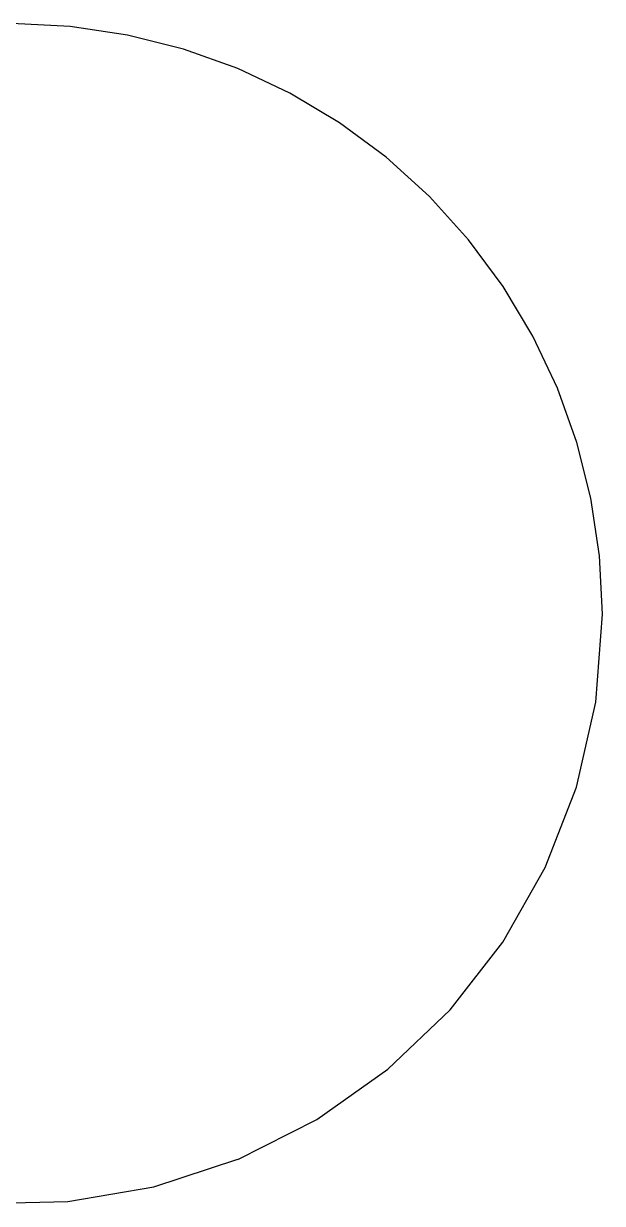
# Model space of a CAD drawing. Extents: x -1 to 307, y 59 to 2706.
# Drawn here: x 154.02 to 172.84, y 2625.41 to 2663.78 of the extents above; entities that cross this region are included whole.
import ezdxf

# ---------------------------------------------------------------- set-up
doc = ezdxf.new("R2010")
doc.units = 0

msp = doc.modelspace()

# ---------------------------------------------------------------- linework, layer by layer
at = {"layer": 'Layer_1'}
for p, q in [((155.537268, 2663.689578), (153.6396, 2663.78353)), ((155.537268, 2663.689578), (153.6396, 2663.78353)), ((155.537268, 2663.689578), (153.6396, 2663.78353)), ((155.537268, 2663.689578), (153.6396, 2663.78353)), ((155.537268, 2663.689578), (153.6396, 2663.78353)), ((155.537268, 2663.689578), (153.6396, 2663.78353)), ((155.537268, 2663.689578), (153.6396, 2663.78353)), ((155.537268, 2663.689578), (153.6396, 2663.78353)), ((155.537268, 2663.689578), (153.6396, 2663.78353)), ((155.537268, 2663.689578), (153.6396, 2663.78353)), ((155.537268, 2663.689578), (153.6396, 2663.78353)), ((155.537268, 2663.689578), (153.6396, 2663.78353)), ((155.537268, 2663.689578), (153.6396, 2663.78353)), ((155.537268, 2663.689578), (153.6396, 2663.78353)), ((155.537268, 2663.689578), (153.6396, 2663.78353)), ((155.537268, 2663.689578), (153.6396, 2663.78353)), ((155.537268, 2663.689578), (153.6396, 2663.78353)), ((155.537268, 2663.689578), (153.6396, 2663.78353)), ((155.537268, 2663.689578), (153.6396, 2663.78353)), ((155.537268, 2663.689578), (153.6396, 2663.78353)), ((155.537268, 2663.689578), (153.6396, 2663.78353)), ((155.537268, 2663.689578), (153.6396, 2663.78353)), ((155.537268, 2663.689578), (153.6396, 2663.78353)), ((155.537268, 2663.689578), (153.6396, 2663.78353)), ((157.402798, 2663.411198), (155.537268, 2663.689578)), ((157.402798, 2663.411198), (155.537268, 2663.689578)), ((157.402798, 2663.411198), (155.537268, 2663.689578)), ((157.402798, 2663.411198), (155.537268, 2663.689578)), ((157.402798, 2663.411198), (155.537268, 2663.689578)), ((157.402798, 2663.411198), (155.537268, 2663.689578)), ((157.402798, 2663.411198), (155.537268, 2663.689578)), ((157.402798, 2663.411198), (155.537268, 2663.689578)), ((157.402798, 2663.411198), (155.537268, 2663.689578)), ((157.402798, 2663.411198), (155.537268, 2663.689578)), ((157.402798, 2663.411198), (155.537268, 2663.689578)), ((157.402798, 2663.411198), (155.537268, 2663.689578)), ((157.402798, 2663.411198), (155.537268, 2663.689578)), ((157.402798, 2663.411198), (155.537268, 2663.689578)), ((157.402798, 2663.411198), (155.537268, 2663.689578)), ((157.402798, 2663.411198), (155.537268, 2663.689578)), ((157.402798, 2663.411198), (155.537268, 2663.689578)), ((157.402798, 2663.411198), (155.537268, 2663.689578)), ((157.402798, 2663.411198), (155.537268, 2663.689578)), ((157.402798, 2663.411198), (155.537268, 2663.689578)), ((157.402798, 2663.411198), (155.537268, 2663.689578)), ((157.402798, 2663.411198), (155.537268, 2663.689578)), ((157.402798, 2663.411198), (155.537268, 2663.689578)), ((157.402798, 2663.411198), (155.537268, 2663.689578)), ((159.223598, 2662.953605), (157.402798, 2663.411198)), ((159.223598, 2662.953605), (157.402798, 2663.411198)), ((159.223598, 2662.953605), (157.402798, 2663.411198)), ((159.223598, 2662.953605), (157.402798, 2663.411198)), ((159.223598, 2662.953605), (157.402798, 2663.411198)), ((159.223598, 2662.953605), (157.402798, 2663.411198)), ((159.223598, 2662.953605), (157.402798, 2663.411198)), ((159.223598, 2662.953605), (157.402798, 2663.411198)), ((159.223598, 2662.953605), (157.402798, 2663.411198)), ((159.223598, 2662.953605), (157.402798, 2663.411198)), ((159.223598, 2662.953605), (157.402798, 2663.411198)), ((159.223598, 2662.953605), (157.402798, 2663.411198)), ((159.223598, 2662.953605), (157.402798, 2663.411198)), ((159.223598, 2662.953605), (157.402798, 2663.411198)), ((159.223598, 2662.953605), (157.402798, 2663.411198)), ((159.223598, 2662.953605), (157.402798, 2663.411198)), ((159.223598, 2662.953605), (157.402798, 2663.411198)), ((159.223598, 2662.953605), (157.402798, 2663.411198)), ((159.223598, 2662.953605), (157.402798, 2663.411198)), ((159.223598, 2662.953605), (157.402798, 2663.411198)), ((159.223598, 2662.953605), (157.402798, 2663.411198)), ((159.223598, 2662.953605), (157.402798, 2663.411198)), ((159.223598, 2662.953605), (157.402798, 2663.411198)), ((159.223598, 2662.953605), (157.402798, 2663.411198)), ((160.987079, 2662.322016), (159.223598, 2662.953605)), ((160.987079, 2662.322016), (159.223598, 2662.953605)), ((160.987079, 2662.322016), (159.223598, 2662.953605)), ((160.987079, 2662.322016), (159.223598, 2662.953605)), ((160.987079, 2662.322016), (159.223598, 2662.953605)), ((160.987079, 2662.322016), (159.223598, 2662.953605)), ((160.987079, 2662.322016), (159.223598, 2662.953605)), ((160.987079, 2662.322016), (159.223598, 2662.953605)), ((160.987079, 2662.322016), (159.223598, 2662.953605)), ((160.987079, 2662.322016), (159.223598, 2662.953605)), ((160.987079, 2662.322016), (159.223598, 2662.953605)), ((160.987079, 2662.322016), (159.223598, 2662.953605)), ((160.987079, 2662.322016), (159.223598, 2662.953605)), ((160.987079, 2662.322016), (159.223598, 2662.953605)), ((160.987079, 2662.322016), (159.223598, 2662.953605)), ((160.987079, 2662.322016), (159.223598, 2662.953605)), ((160.987079, 2662.322016), (159.223598, 2662.953605)), ((160.987079, 2662.322016), (159.223598, 2662.953605)), ((160.987079, 2662.322016), (159.223598, 2662.953605)), ((160.987079, 2662.322016), (159.223598, 2662.953605)), ((160.987079, 2662.322016), (159.223598, 2662.953605)), ((160.987079, 2662.322016), (159.223598, 2662.953605)), ((160.987079, 2662.322016), (159.223598, 2662.953605)), ((160.987079, 2662.322016), (159.223598, 2662.953605)), ((162.68065, 2661.521646), (160.987079, 2662.322016)), ((162.68065, 2661.521646), (160.987079, 2662.322016)), ((162.68065, 2661.521646), (160.987079, 2662.322016)), ((162.68065, 2661.521646), (160.987079, 2662.322016)), ((162.68065, 2661.521646), (160.987079, 2662.322016)), ((162.68065, 2661.521646), (160.987079, 2662.322016)), ((162.68065, 2661.521646), (160.987079, 2662.322016)), ((162.68065, 2661.521646), (160.987079, 2662.322016)), ((162.68065, 2661.521646), (160.987079, 2662.322016)), ((162.68065, 2661.521646), (160.987079, 2662.322016)), ((162.68065, 2661.521646), (160.987079, 2662.322016)), ((162.68065, 2661.521646), (160.987079, 2662.322016)), ((162.68065, 2661.521646), (160.987079, 2662.322016)), ((162.68065, 2661.521646), (160.987079, 2662.322016)), ((162.68065, 2661.521646), (160.987079, 2662.322016)), ((162.68065, 2661.521646), (160.987079, 2662.322016)), ((162.68065, 2661.521646), (160.987079, 2662.322016)), ((162.68065, 2661.521646), (160.987079, 2662.322016)), ((162.68065, 2661.521646), (160.987079, 2662.322016)), ((162.68065, 2661.521646), (160.987079, 2662.322016)), ((162.68065, 2661.521646), (160.987079, 2662.322016)), ((162.68065, 2661.521646), (160.987079, 2662.322016)), ((162.68065, 2661.521646), (160.987079, 2662.322016)), ((162.68065, 2661.521646), (160.987079, 2662.322016)), ((164.29172, 2660.557709), (162.68065, 2661.521646)), ((164.29172, 2660.557709), (162.68065, 2661.521646)), ((164.29172, 2660.557709), (162.68065, 2661.521646)), ((164.29172, 2660.557709), (162.68065, 2661.521646)), ((164.29172, 2660.557709), (162.68065, 2661.521646)), ((164.29172, 2660.557709), (162.68065, 2661.521646)), ((164.29172, 2660.557709), (162.68065, 2661.521646)), ((164.29172, 2660.557709), (162.68065, 2661.521646)), ((164.29172, 2660.557709), (162.68065, 2661.521646)), ((164.29172, 2660.557709), (162.68065, 2661.521646)), ((164.29172, 2660.557709), (162.68065, 2661.521646)), ((164.29172, 2660.557709), (162.68065, 2661.521646)), ((164.29172, 2660.557709), (162.68065, 2661.521646)), ((164.29172, 2660.557709), (162.68065, 2661.521646)), ((164.29172, 2660.557709), (162.68065, 2661.521646)), ((164.29172, 2660.557709), (162.68065, 2661.521646)), ((164.29172, 2660.557709), (162.68065, 2661.521646)), ((164.29172, 2660.557709), (162.68065, 2661.521646)), ((164.29172, 2660.557709), (162.68065, 2661.521646)), ((164.29172, 2660.557709), (162.68065, 2661.521646)), ((164.29172, 2660.557709), (162.68065, 2661.521646)), ((164.29172, 2660.557709), (162.68065, 2661.521646)), ((164.29172, 2660.557709), (162.68065, 2661.521646)), ((164.29172, 2660.557709), (162.68065, 2661.521646)), ((165.8077, 2659.435422), (164.29172, 2660.557709)), ((165.8077, 2659.435422), (164.29172, 2660.557709)), ((165.8077, 2659.435422), (164.29172, 2660.557709)), ((165.8077, 2659.435422), (164.29172, 2660.557709)), ((165.8077, 2659.435422), (164.29172, 2660.557709)), ((165.8077, 2659.435422), (164.29172, 2660.557709)), ((165.8077, 2659.435422), (164.29172, 2660.557709)), ((165.8077, 2659.435422), (164.29172, 2660.557709)), ((165.8077, 2659.435422), (164.29172, 2660.557709)), ((165.8077, 2659.435422), (164.29172, 2660.557709)), ((165.8077, 2659.435422), (164.29172, 2660.557709)), ((165.8077, 2659.435422), (164.29172, 2660.557709)), ((165.8077, 2659.435422), (164.29172, 2660.557709)), ((165.8077, 2659.435422), (164.29172, 2660.557709)), ((165.8077, 2659.435422), (164.29172, 2660.557709)), ((165.8077, 2659.435422), (164.29172, 2660.557709)), ((165.8077, 2659.435422), (164.29172, 2660.557709)), ((165.8077, 2659.435422), (164.29172, 2660.557709)), ((165.8077, 2659.435422), (164.29172, 2660.557709)), ((165.8077, 2659.435422), (164.29172, 2660.557709)), ((165.8077, 2659.435422), (164.29172, 2660.557709)), ((165.8077, 2659.435422), (164.29172, 2660.557709)), ((165.8077, 2659.435422), (164.29172, 2660.557709)), ((165.8077, 2659.435422), (164.29172, 2660.557709)), ((167.216, 2658.16), (165.8077, 2659.435422)), ((167.216, 2658.16), (165.8077, 2659.435422)), ((167.216, 2658.16), (165.8077, 2659.435422)), ((167.216, 2658.16), (165.8077, 2659.435422)), ((167.216, 2658.16), (165.8077, 2659.435422)), ((167.216, 2658.16), (165.8077, 2659.435422)), ((167.216, 2658.16), (165.8077, 2659.435422)), ((167.216, 2658.16), (165.8077, 2659.435422)), ((167.216, 2658.16), (165.8077, 2659.435422)), ((167.216, 2658.16), (165.8077, 2659.435422)), ((167.216, 2658.16), (165.8077, 2659.435422)), ((167.216, 2658.16), (165.8077, 2659.435422)), ((167.216, 2658.16), (165.8077, 2659.435422)), ((167.216, 2658.16), (165.8077, 2659.435422)), ((167.216, 2658.16), (165.8077, 2659.435422)), ((167.216, 2658.16), (165.8077, 2659.435422)), ((167.216, 2658.16), (165.8077, 2659.435422)), ((167.216, 2658.16), (165.8077, 2659.435422)), ((167.216, 2658.16), (165.8077, 2659.435422)), ((167.216, 2658.16), (165.8077, 2659.435422)), ((167.216, 2658.16), (165.8077, 2659.435422)), ((167.216, 2658.16), (165.8077, 2659.435422)), ((167.216, 2658.16), (165.8077, 2659.435422)), ((167.216, 2658.16), (165.8077, 2659.435422)), ((168.491888, 2656.748187), (167.21646, 2658.1565)), ((168.491888, 2656.748187), (167.21646, 2658.1565)), ((168.491888, 2656.748187), (167.21646, 2658.1565)), ((168.491888, 2656.748187), (167.21646, 2658.1565)), ((168.491888, 2656.748187), (167.21646, 2658.1565)), ((168.491888, 2656.748187), (167.21646, 2658.1565)), ((168.491888, 2656.748187), (167.21646, 2658.1565)), ((168.491888, 2656.748187), (167.21646, 2658.1565)), ((168.491888, 2656.748187), (167.21646, 2658.1565)), ((168.491888, 2656.748187), (167.21646, 2658.1565)), ((168.491888, 2656.748187), (167.21646, 2658.1565)), ((168.491888, 2656.748187), (167.21646, 2658.1565)), ((168.491888, 2656.748187), (167.21646, 2658.1565)), ((168.491888, 2656.748187), (167.21646, 2658.1565)), ((168.491888, 2656.748187), (167.21646, 2658.1565)), ((168.491888, 2656.748187), (167.21646, 2658.1565)), ((168.491888, 2656.748187), (167.21646, 2658.1565)), ((168.491888, 2656.748187), (167.21646, 2658.1565)), ((168.491888, 2656.748187), (167.21646, 2658.1565)), ((168.491888, 2656.748187), (167.21646, 2658.1565)), ((168.491888, 2656.748187), (167.21646, 2658.1565)), ((168.491888, 2656.748187), (167.21646, 2658.1565)), ((168.491888, 2656.748187), (167.21646, 2658.1565)), ((168.491888, 2656.748187), (167.21646, 2658.1565)), ((169.614179, 2655.232195), (168.491888, 2656.748187)), ((169.614179, 2655.232195), (168.491888, 2656.748187)), ((169.614179, 2655.232195), (168.491888, 2656.748187)), ((169.614179, 2655.232195), (168.491888, 2656.748187)), ((169.614179, 2655.232195), (168.491888, 2656.748187)), ((169.614179, 2655.232195), (168.491888, 2656.748187)), ((169.614179, 2655.232195), (168.491888, 2656.748187)), ((169.614179, 2655.232195), (168.491888, 2656.748187)), ((169.614179, 2655.232195), (168.491888, 2656.748187)), ((169.614179, 2655.232195), (168.491888, 2656.748187)), ((169.614179, 2655.232195), (168.491888, 2656.748187)), ((169.614179, 2655.232195), (168.491888, 2656.748187)), ((169.614179, 2655.232195), (168.491888, 2656.748187)), ((169.614179, 2655.232195), (168.491888, 2656.748187)), ((169.614179, 2655.232195), (168.491888, 2656.748187)), ((169.614179, 2655.232195), (168.491888, 2656.748187)), ((169.614179, 2655.232195), (168.491888, 2656.748187)), ((169.614179, 2655.232195), (168.491888, 2656.748187)), ((169.614179, 2655.232195), (168.491888, 2656.748187)), ((169.614179, 2655.232195), (168.491888, 2656.748187)), ((169.614179, 2655.232195), (168.491888, 2656.748187)), ((169.614179, 2655.232195), (168.491888, 2656.748187)), ((169.614179, 2655.232195), (168.491888, 2656.748187)), ((169.614179, 2655.232195), (168.491888, 2656.748187)), ((170.578118, 2653.621113), (169.614179, 2655.232195)), ((170.578118, 2653.621113), (169.614179, 2655.232195)), ((170.578118, 2653.621113), (169.614179, 2655.232195)), ((170.578118, 2653.621113), (169.614179, 2655.232195)), ((170.578118, 2653.621113), (169.614179, 2655.232195)), ((170.578118, 2653.621113), (169.614179, 2655.232195)), ((170.578118, 2653.621113), (169.614179, 2655.232195)), ((170.578118, 2653.621113), (169.614179, 2655.232195)), ((170.578118, 2653.621113), (169.614179, 2655.232195)), ((170.578118, 2653.621113), (169.614179, 2655.232195)), ((170.578118, 2653.621113), (169.614179, 2655.232195)), ((170.578118, 2653.621113), (169.614179, 2655.232195)), ((170.578118, 2653.621113), (169.614179, 2655.232195)), ((170.578118, 2653.621113), (169.614179, 2655.232195)), ((170.578118, 2653.621113), (169.614179, 2655.232195)), ((170.578118, 2653.621113), (169.614179, 2655.232195)), ((170.578118, 2653.621113), (169.614179, 2655.232195)), ((170.578118, 2653.621113), (169.614179, 2655.232195)), ((170.578118, 2653.621113), (169.614179, 2655.232195)), ((170.578118, 2653.621113), (169.614179, 2655.232195)), ((170.578118, 2653.621113), (169.614179, 2655.232195)), ((170.578118, 2653.621113), (169.614179, 2655.232195)), ((170.578118, 2653.621113), (169.614179, 2655.232195)), ((170.578118, 2653.621113), (169.614179, 2655.232195)), ((171.378489, 2651.927532), (170.578118, 2653.621113)), ((171.378489, 2651.927532), (170.578118, 2653.621113)), ((171.378489, 2651.927532), (170.578118, 2653.621113)), ((171.378489, 2651.927532), (170.578118, 2653.621113)), ((171.378489, 2651.927532), (170.578118, 2653.621113)), ((171.378489, 2651.927532), (170.578118, 2653.621113)), ((171.378489, 2651.927532), (170.578118, 2653.621113)), ((171.378489, 2651.927532), (170.578118, 2653.621113)), ((171.378489, 2651.927532), (170.578118, 2653.621113)), ((171.378489, 2651.927532), (170.578118, 2653.621113)), ((171.378489, 2651.927532), (170.578118, 2653.621113)), ((171.378489, 2651.927532), (170.578118, 2653.621113)), ((171.378489, 2651.927532), (170.578118, 2653.621113)), ((171.378489, 2651.927532), (170.578118, 2653.621113)), ((171.378489, 2651.927532), (170.578118, 2653.621113)), ((171.378489, 2651.927532), (170.578118, 2653.621113)), ((171.378489, 2651.927532), (170.578118, 2653.621113)), ((171.378489, 2651.927532), (170.578118, 2653.621113)), ((171.378489, 2651.927532), (170.578118, 2653.621113)), ((171.378489, 2651.927532), (170.578118, 2653.621113)), ((171.378489, 2651.927532), (170.578118, 2653.621113)), ((171.378489, 2651.927532), (170.578118, 2653.621113)), ((171.378489, 2651.927532), (170.578118, 2653.621113)), ((171.378489, 2651.927532), (170.578118, 2653.621113)), ((172.010077, 2650.164041), (171.378489, 2651.927532)), ((172.010077, 2650.164041), (171.378489, 2651.927532)), ((172.010077, 2650.164041), (171.378489, 2651.927532)), ((172.010077, 2650.164041), (171.378489, 2651.927532)), ((172.010077, 2650.164041), (171.378489, 2651.927532)), ((172.010077, 2650.164041), (171.378489, 2651.927532)), ((172.010077, 2650.164041), (171.378489, 2651.927532)), ((172.010077, 2650.164041), (171.378489, 2651.927532)), ((172.010077, 2650.164041), (171.378489, 2651.927532)), ((172.010077, 2650.164041), (171.378489, 2651.927532)), ((172.010077, 2650.164041), (171.378489, 2651.927532)), ((172.010077, 2650.164041), (171.378489, 2651.927532)), ((172.010077, 2650.164041), (171.378489, 2651.927532)), ((172.010077, 2650.164041), (171.378489, 2651.927532)), ((172.010077, 2650.164041), (171.378489, 2651.927532)), ((172.010077, 2650.164041), (171.378489, 2651.927532)), ((172.010077, 2650.164041), (171.378489, 2651.927532)), ((172.010077, 2650.164041), (171.378489, 2651.927532)), ((172.010077, 2650.164041), (171.378489, 2651.927532)), ((172.010077, 2650.164041), (171.378489, 2651.927532)), ((172.010077, 2650.164041), (171.378489, 2651.927532)), ((172.010077, 2650.164041), (171.378489, 2651.927532)), ((172.010077, 2650.164041), (171.378489, 2651.927532)), ((172.010077, 2650.164041), (171.378489, 2651.927532)), ((172.467669, 2648.343229), (172.010077, 2650.164041)), ((172.467669, 2648.343229), (172.010077, 2650.164041)), ((172.467669, 2648.343229), (172.010077, 2650.164041)), ((172.467669, 2648.343229), (172.010077, 2650.164041)), ((172.467669, 2648.343229), (172.010077, 2650.164041)), ((172.467669, 2648.343229), (172.010077, 2650.164041)), ((172.467669, 2648.343229), (172.010077, 2650.164041)), ((172.467669, 2648.343229), (172.010077, 2650.164041)), ((172.467669, 2648.343229), (172.010077, 2650.164041)), ((172.467669, 2648.343229), (172.010077, 2650.164041)), ((172.467669, 2648.343229), (172.010077, 2650.164041)), ((172.467669, 2648.343229), (172.010077, 2650.164041)), ((172.467669, 2648.343229), (172.010077, 2650.164041)), ((172.467669, 2648.343229), (172.010077, 2650.164041)), ((172.467669, 2648.343229), (172.010077, 2650.164041)), ((172.467669, 2648.343229), (172.010077, 2650.164041)), ((172.467669, 2648.343229), (172.010077, 2650.164041)), ((172.467669, 2648.343229), (172.010077, 2650.164041)), ((172.467669, 2648.343229), (172.010077, 2650.164041)), ((172.467669, 2648.343229), (172.010077, 2650.164041)), ((172.467669, 2648.343229), (172.010077, 2650.164041)), ((172.467669, 2648.343229), (172.010077, 2650.164041)), ((172.467669, 2648.343229), (172.010077, 2650.164041)), ((172.467669, 2648.343229), (172.010077, 2650.164041)), ((172.746048, 2646.477686), (172.467669, 2648.343229)), ((172.746048, 2646.477686), (172.467669, 2648.343229)), ((172.746048, 2646.477686), (172.467669, 2648.343229)), ((172.746048, 2646.477686), (172.467669, 2648.343229)), ((172.746048, 2646.477686), (172.467669, 2648.343229)), ((172.746048, 2646.477686), (172.467669, 2648.343229)), ((172.746048, 2646.477686), (172.467669, 2648.343229)), ((172.746048, 2646.477686), (172.467669, 2648.343229)), ((172.746048, 2646.477686), (172.467669, 2648.343229)), ((172.746048, 2646.477686), (172.467669, 2648.343229)), ((172.746048, 2646.477686), (172.467669, 2648.343229)), ((172.746048, 2646.477686), (172.467669, 2648.343229)), ((172.746048, 2646.477686), (172.467669, 2648.343229)), ((172.746048, 2646.477686), (172.467669, 2648.343229)), ((172.746048, 2646.477686), (172.467669, 2648.343229)), ((172.746048, 2646.477686), (172.467669, 2648.343229)), ((172.746048, 2646.477686), (172.467669, 2648.343229)), ((172.746048, 2646.477686), (172.467669, 2648.343229)), ((172.746048, 2646.477686), (172.467669, 2648.343229)), ((172.746048, 2646.477686), (172.467669, 2648.343229)), ((172.746048, 2646.477686), (172.467669, 2648.343229)), ((172.746048, 2646.477686), (172.467669, 2648.343229)), ((172.746048, 2646.477686), (172.467669, 2648.343229)), ((172.746048, 2646.477686), (172.467669, 2648.343229)), ((172.84, 2644.58), (172.746048, 2646.477686)), ((172.84, 2644.58), (172.746048, 2646.477686)), ((172.84, 2644.58), (172.746048, 2646.477686)), ((172.84, 2644.58), (172.746048, 2646.477686)), ((172.84, 2644.58), (172.746048, 2646.477686)), ((172.84, 2644.58), (172.746048, 2646.477686)), ((172.84, 2644.58), (172.746048, 2646.477686)), ((172.84, 2644.58), (172.746048, 2646.477686)), ((172.84, 2644.58), (172.746048, 2646.477686)), ((172.84, 2644.58), (172.746048, 2646.477686)), ((172.84, 2644.58), (172.746048, 2646.477686)), ((172.84, 2644.58), (172.746048, 2646.477686)), ((172.84, 2644.58), (172.746048, 2646.477686)), ((172.84, 2644.58), (172.746048, 2646.477686)), ((172.84, 2644.58), (172.746048, 2646.477686)), ((172.84, 2644.58), (172.746048, 2646.477686)), ((172.84, 2644.58), (172.746048, 2646.477686)), ((172.84, 2644.58), (172.746048, 2646.477686)), ((172.84, 2644.58), (172.746048, 2646.477686)), ((172.84, 2644.58), (172.746048, 2646.477686)), ((172.84, 2644.58), (172.746048, 2646.477686)), ((172.84, 2644.58), (172.746048, 2646.477686)), ((172.84, 2644.58), (172.746048, 2646.477686)), ((172.84, 2644.58), (172.746048, 2646.477686)), ((172.624481, 2641.70859), (172.8395, 2644.5785)), ((172.624481, 2641.70859), (172.8395, 2644.5785)), ((172.624481, 2641.70859), (172.8395, 2644.5785)), ((172.624481, 2641.70859), (172.8395, 2644.5785)), ((172.624481, 2641.70859), (172.8395, 2644.5785)), ((172.624481, 2641.70859), (172.8395, 2644.5785)), ((172.624481, 2641.70859), (172.8395, 2644.5785)), ((172.624481, 2641.70859), (172.8395, 2644.5785)), ((172.624481, 2641.70859), (172.8395, 2644.5785)), ((172.624481, 2641.70859), (172.8395, 2644.5785)), ((172.624481, 2641.70859), (172.8395, 2644.5785)), ((172.624481, 2641.70859), (172.8395, 2644.5785)), ((172.624481, 2641.70859), (172.8395, 2644.5785)), ((172.624481, 2641.70859), (172.8395, 2644.5785)), ((172.624481, 2641.70859), (172.8395, 2644.5785)), ((172.624481, 2641.70859), (172.8395, 2644.5785)), ((172.624481, 2641.70859), (172.8395, 2644.5785)), ((172.624481, 2641.70859), (172.8395, 2644.5785)), ((172.624481, 2641.70859), (172.8395, 2644.5785)), ((172.624481, 2641.70859), (172.8395, 2644.5785)), ((172.624481, 2641.70859), (172.8395, 2644.5785)), ((172.624481, 2641.70859), (172.8395, 2644.5785)), ((172.624481, 2641.70859), (172.8395, 2644.5785)), ((172.624481, 2641.70859), (172.8395, 2644.5785)), ((171.996467, 2638.948623), (172.624481, 2641.70859)), ((171.996467, 2638.948623), (172.624481, 2641.70859)), ((171.996467, 2638.948623), (172.624481, 2641.70859)), ((171.996467, 2638.948623), (172.624481, 2641.70859)), ((171.996467, 2638.948623), (172.624481, 2641.70859)), ((171.996467, 2638.948623), (172.624481, 2641.70859)), ((171.996467, 2638.948623), (172.624481, 2641.70859)), ((171.996467, 2638.948623), (172.624481, 2641.70859)), ((171.996467, 2638.948623), (172.624481, 2641.70859)), ((171.996467, 2638.948623), (172.624481, 2641.70859)), ((171.996467, 2638.948623), (172.624481, 2641.70859)), ((171.996467, 2638.948623), (172.624481, 2641.70859)), ((171.996467, 2638.948623), (172.624481, 2641.70859)), ((171.996467, 2638.948623), (172.624481, 2641.70859)), ((171.996467, 2638.948623), (172.624481, 2641.70859)), ((171.996467, 2638.948623), (172.624481, 2641.70859)), ((171.996467, 2638.948623), (172.624481, 2641.70859)), ((171.996467, 2638.948623), (172.624481, 2641.70859)), ((171.996467, 2638.948623), (172.624481, 2641.70859)), ((171.996467, 2638.948623), (172.624481, 2641.70859)), ((171.996467, 2638.948623), (172.624481, 2641.70859)), ((171.996467, 2638.948623), (172.624481, 2641.70859)), ((171.996467, 2638.948623), (172.624481, 2641.70859)), ((171.996467, 2638.948623), (172.624481, 2641.70859)), ((170.981019, 2636.336855), (171.996467, 2638.948623)), ((170.981019, 2636.336855), (171.996467, 2638.948623)), ((170.981019, 2636.336855), (171.996467, 2638.948623)), ((170.981019, 2636.336855), (171.996467, 2638.948623)), ((170.981019, 2636.336855), (171.996467, 2638.948623)), ((170.981019, 2636.336855), (171.996467, 2638.948623)), ((170.981019, 2636.336855), (171.996467, 2638.948623)), ((170.981019, 2636.336855), (171.996467, 2638.948623)), ((170.981019, 2636.336855), (171.996467, 2638.948623)), ((170.981019, 2636.336855), (171.996467, 2638.948623)), ((170.981019, 2636.336855), (171.996467, 2638.948623)), ((170.981019, 2636.336855), (171.996467, 2638.948623)), ((170.981019, 2636.336855), (171.996467, 2638.948623)), ((170.981019, 2636.336855), (171.996467, 2638.948623)), ((170.981019, 2636.336855), (171.996467, 2638.948623)), ((170.981019, 2636.336855), (171.996467, 2638.948623)), ((170.981019, 2636.336855), (171.996467, 2638.948623)), ((170.981019, 2636.336855), (171.996467, 2638.948623)), ((170.981019, 2636.336855), (171.996467, 2638.948623)), ((170.981019, 2636.336855), (171.996467, 2638.948623)), ((170.981019, 2636.336855), (171.996467, 2638.948623)), ((170.981019, 2636.336855), (171.996467, 2638.948623)), ((170.981019, 2636.336855), (171.996467, 2638.948623)), ((170.981019, 2636.336855), (171.996467, 2638.948623)), ((169.603702, 2633.911545), (170.981019, 2636.336855)), ((169.603702, 2633.911545), (170.981019, 2636.336855)), ((169.603702, 2633.911545), (170.981019, 2636.336855)), ((169.603702, 2633.911545), (170.981019, 2636.336855)), ((169.603702, 2633.911545), (170.981019, 2636.336855)), ((169.603702, 2633.911545), (170.981019, 2636.336855)), ((169.603702, 2633.911545), (170.981019, 2636.336855)), ((169.603702, 2633.911545), (170.981019, 2636.336855)), ((169.603702, 2633.911545), (170.981019, 2636.336855)), ((169.603702, 2633.911545), (170.981019, 2636.336855)), ((169.603702, 2633.911545), (170.981019, 2636.336855)), ((169.603702, 2633.911545), (170.981019, 2636.336855)), ((169.603702, 2633.911545), (170.981019, 2636.336855)), ((169.603702, 2633.911545), (170.981019, 2636.336855)), ((169.603702, 2633.911545), (170.981019, 2636.336855)), ((169.603702, 2633.911545), (170.981019, 2636.336855)), ((169.603702, 2633.911545), (170.981019, 2636.336855)), ((169.603702, 2633.911545), (170.981019, 2636.336855)), ((169.603702, 2633.911545), (170.981019, 2636.336855)), ((169.603702, 2633.911545), (170.981019, 2636.336855)), ((169.603702, 2633.911545), (170.981019, 2636.336855)), ((169.603702, 2633.911545), (170.981019, 2636.336855)), ((169.603702, 2633.911545), (170.981019, 2636.336855)), ((169.603702, 2633.911545), (170.981019, 2636.336855)), ((167.890079, 2631.710948), (169.603702, 2633.911545)), ((167.890079, 2631.710948), (169.603702, 2633.911545)), ((167.890079, 2631.710948), (169.603702, 2633.911545)), ((167.890079, 2631.710948), (169.603702, 2633.911545)), ((167.890079, 2631.710948), (169.603702, 2633.911545)), ((167.890079, 2631.710948), (169.603702, 2633.911545)), ((167.890079, 2631.710948), (169.603702, 2633.911545)), ((167.890079, 2631.710948), (169.603702, 2633.911545)), ((167.890079, 2631.710948), (169.603702, 2633.911545)), ((167.890079, 2631.710948), (169.603702, 2633.911545)), ((167.890079, 2631.710948), (169.603702, 2633.911545)), ((167.890079, 2631.710948), (169.603702, 2633.911545)), ((167.890079, 2631.710948), (169.603702, 2633.911545)), ((167.890079, 2631.710948), (169.603702, 2633.911545)), ((167.890079, 2631.710948), (169.603702, 2633.911545)), ((167.890079, 2631.710948), (169.603702, 2633.911545)), ((167.890079, 2631.710948), (169.603702, 2633.911545)), ((167.890079, 2631.710948), (169.603702, 2633.911545)), ((167.890079, 2631.710948), (169.603702, 2633.911545)), ((167.890079, 2631.710948), (169.603702, 2633.911545)), ((167.890079, 2631.710948), (169.603702, 2633.911545)), ((167.890079, 2631.710948), (169.603702, 2633.911545)), ((167.890079, 2631.710948), (169.603702, 2633.911545)), ((167.890079, 2631.710948), (169.603702, 2633.911545)), ((165.865712, 2629.77332), (167.890079, 2631.710948)), ((165.865712, 2629.77332), (167.890079, 2631.710948)), ((165.865712, 2629.77332), (167.890079, 2631.710948)), ((165.865712, 2629.77332), (167.890079, 2631.710948)), ((165.865712, 2629.77332), (167.890079, 2631.710948)), ((165.865712, 2629.77332), (167.890079, 2631.710948)), ((165.865712, 2629.77332), (167.890079, 2631.710948)), ((165.865712, 2629.77332), (167.890079, 2631.710948)), ((165.865712, 2629.77332), (167.890079, 2631.710948)), ((165.865712, 2629.77332), (167.890079, 2631.710948)), ((165.865712, 2629.77332), (167.890079, 2631.710948)), ((165.865712, 2629.77332), (167.890079, 2631.710948)), ((165.865712, 2629.77332), (167.890079, 2631.710948)), ((165.865712, 2629.77332), (167.890079, 2631.710948)), ((165.865712, 2629.77332), (167.890079, 2631.710948)), ((165.865712, 2629.77332), (167.890079, 2631.710948)), ((165.865712, 2629.77332), (167.890079, 2631.710948)), ((165.865712, 2629.77332), (167.890079, 2631.710948)), ((165.865712, 2629.77332), (167.890079, 2631.710948)), ((165.865712, 2629.77332), (167.890079, 2631.710948)), ((165.865712, 2629.77332), (167.890079, 2631.710948)), ((165.865712, 2629.77332), (167.890079, 2631.710948)), ((165.865712, 2629.77332), (167.890079, 2631.710948)), ((165.865712, 2629.77332), (167.890079, 2631.710948)), ((163.556165, 2628.136919), (165.865712, 2629.77332)), ((163.556165, 2628.136919), (165.865712, 2629.77332)), ((163.556165, 2628.136919), (165.865712, 2629.77332)), ((163.556165, 2628.136919), (165.865712, 2629.77332)), ((163.556165, 2628.136919), (165.865712, 2629.77332)), ((163.556165, 2628.136919), (165.865712, 2629.77332)), ((163.556165, 2628.136919), (165.865712, 2629.77332)), ((163.556165, 2628.136919), (165.865712, 2629.77332)), ((163.556165, 2628.136919), (165.865712, 2629.77332)), ((163.556165, 2628.136919), (165.865712, 2629.77332)), ((163.556165, 2628.136919), (165.865712, 2629.77332)), ((163.556165, 2628.136919), (165.865712, 2629.77332)), ((163.556165, 2628.136919), (165.865712, 2629.77332)), ((163.556165, 2628.136919), (165.865712, 2629.77332)), ((163.556165, 2628.136919), (165.865712, 2629.77332)), ((163.556165, 2628.136919), (165.865712, 2629.77332)), ((163.556165, 2628.136919), (165.865712, 2629.77332)), ((163.556165, 2628.136919), (165.865712, 2629.77332)), ((163.556165, 2628.136919), (165.865712, 2629.77332)), ((163.556165, 2628.136919), (165.865712, 2629.77332)), ((163.556165, 2628.136919), (165.865712, 2629.77332)), ((163.556165, 2628.136919), (165.865712, 2629.77332)), ((163.556165, 2628.136919), (165.865712, 2629.77332)), ((163.556165, 2628.136919), (165.865712, 2629.77332)), ((160.987, 2626.84), (163.556165, 2628.136919)), ((160.987, 2626.84), (163.556165, 2628.136919)), ((160.987, 2626.84), (163.556165, 2628.136919)), ((160.987, 2626.84), (163.556165, 2628.136919)), ((160.987, 2626.84), (163.556165, 2628.136919)), ((160.987, 2626.84), (163.556165, 2628.136919)), ((160.987, 2626.84), (163.556165, 2628.136919)), ((160.987, 2626.84), (163.556165, 2628.136919)), ((160.987, 2626.84), (163.556165, 2628.136919)), ((160.987, 2626.84), (163.556165, 2628.136919)), ((160.987, 2626.84), (163.556165, 2628.136919)), ((160.987, 2626.84), (163.556165, 2628.136919)), ((160.987, 2626.84), (163.556165, 2628.136919)), ((160.987, 2626.84), (163.556165, 2628.136919)), ((160.987, 2626.84), (163.556165, 2628.136919)), ((160.987, 2626.84), (163.556165, 2628.136919)), ((160.987, 2626.84), (163.556165, 2628.136919)), ((160.987, 2626.84), (163.556165, 2628.136919)), ((160.987, 2626.84), (163.556165, 2628.136919)), ((160.987, 2626.84), (163.556165, 2628.136919)), ((160.987, 2626.84), (163.556165, 2628.136919)), ((160.987, 2626.84), (163.556165, 2628.136919)), ((160.987, 2626.84), (163.556165, 2628.136919)), ((160.987, 2626.84), (163.556165, 2628.136919)), ((158.25325, 2625.948342), (160.987, 2626.84796)), ((158.25325, 2625.948342), (160.987, 2626.84796)), ((158.25325, 2625.948342), (160.987, 2626.84796)), ((158.25325, 2625.948342), (160.987, 2626.84796)), ((158.25325, 2625.948342), (160.987, 2626.84796)), ((158.25325, 2625.948342), (160.987, 2626.84796)), ((158.25325, 2625.948342), (160.987, 2626.84796)), ((158.25325, 2625.948342), (160.987, 2626.84796)), ((158.25325, 2625.948342), (160.987, 2626.84796)), ((158.25325, 2625.948342), (160.987, 2626.84796)), ((158.25325, 2625.948342), (160.987, 2626.84796)), ((158.25325, 2625.948342), (160.987, 2626.84796)), ((158.25325, 2625.948342), (160.987, 2626.84796)), ((158.25325, 2625.948342), (160.987, 2626.84796)), ((158.25325, 2625.948342), (160.987, 2626.84796)), ((158.25325, 2625.948342), (160.987, 2626.84796)), ((158.25325, 2625.948342), (160.987, 2626.84796)), ((158.25325, 2625.948342), (160.987, 2626.84796)), ((158.25325, 2625.948342), (160.987, 2626.84796)), ((158.25325, 2625.948342), (160.987, 2626.84796)), ((158.25325, 2625.948342), (160.987, 2626.84796)), ((158.25325, 2625.948342), (160.987, 2626.84796)), ((158.25325, 2625.948342), (160.987, 2626.84796)), ((158.25325, 2625.948342), (160.987, 2626.84796)), ((155.463035, 2625.472355), (158.25325, 2625.948342)), ((155.463035, 2625.472355), (158.25325, 2625.948342)), ((155.463035, 2625.472355), (158.25325, 2625.948342)), ((155.463035, 2625.472355), (158.25325, 2625.948342)), ((155.463035, 2625.472355), (158.25325, 2625.948342)), ((155.463035, 2625.472355), (158.25325, 2625.948342)), ((155.463035, 2625.472355), (158.25325, 2625.948342)), ((155.463035, 2625.472355), (158.25325, 2625.948342)), ((155.463035, 2625.472355), (158.25325, 2625.948342)), ((155.463035, 2625.472355), (158.25325, 2625.948342)), ((155.463035, 2625.472355), (158.25325, 2625.948342)), ((155.463035, 2625.472355), (158.25325, 2625.948342)), ((155.463035, 2625.472355), (158.25325, 2625.948342)), ((155.463035, 2625.472355), (158.25325, 2625.948342)), ((155.463035, 2625.472355), (158.25325, 2625.948342)), ((155.463035, 2625.472355), (158.25325, 2625.948342)), ((155.463035, 2625.472355), (158.25325, 2625.948342)), ((155.463035, 2625.472355), (158.25325, 2625.948342)), ((155.463035, 2625.472355), (158.25325, 2625.948342)), ((155.463035, 2625.472355), (158.25325, 2625.948342)), ((155.463035, 2625.472355), (158.25325, 2625.948342)), ((155.463035, 2625.472355), (158.25325, 2625.948342)), ((155.463035, 2625.472355), (158.25325, 2625.948342)), ((155.463035, 2625.472355), (158.25325, 2625.948342)), ((152.66148, 2625.411022), (155.463035, 2625.472355)), ((152.66148, 2625.411022), (155.463035, 2625.472355)), ((152.66148, 2625.411022), (155.463035, 2625.472355)), ((152.66148, 2625.411022), (155.463035, 2625.472355)), ((152.66148, 2625.411022), (155.463035, 2625.472355)), ((152.66148, 2625.411022), (155.463035, 2625.472355)), ((152.66148, 2625.411022), (155.463035, 2625.472355)), ((152.66148, 2625.411022), (155.463035, 2625.472355)), ((152.66148, 2625.411022), (155.463035, 2625.472355)), ((152.66148, 2625.411022), (155.463035, 2625.472355)), ((152.66148, 2625.411022), (155.463035, 2625.472355)), ((152.66148, 2625.411022), (155.463035, 2625.472355)), ((152.66148, 2625.411022), (155.463035, 2625.472355)), ((152.66148, 2625.411022), (155.463035, 2625.472355)), ((152.66148, 2625.411022), (155.463035, 2625.472355)), ((152.66148, 2625.411022), (155.463035, 2625.472355)), ((152.66148, 2625.411022), (155.463035, 2625.472355)), ((152.66148, 2625.411022), (155.463035, 2625.472355)), ((152.66148, 2625.411022), (155.463035, 2625.472355)), ((152.66148, 2625.411022), (155.463035, 2625.472355)), ((152.66148, 2625.411022), (155.463035, 2625.472355)), ((152.66148, 2625.411022), (155.463035, 2625.472355)), ((152.66148, 2625.411022), (155.463035, 2625.472355)), ((152.66148, 2625.411022), (155.463035, 2625.472355))]:
    msp.add_line(p, q, dxfattribs=at)

doc.saveas('drawing.dxf')
